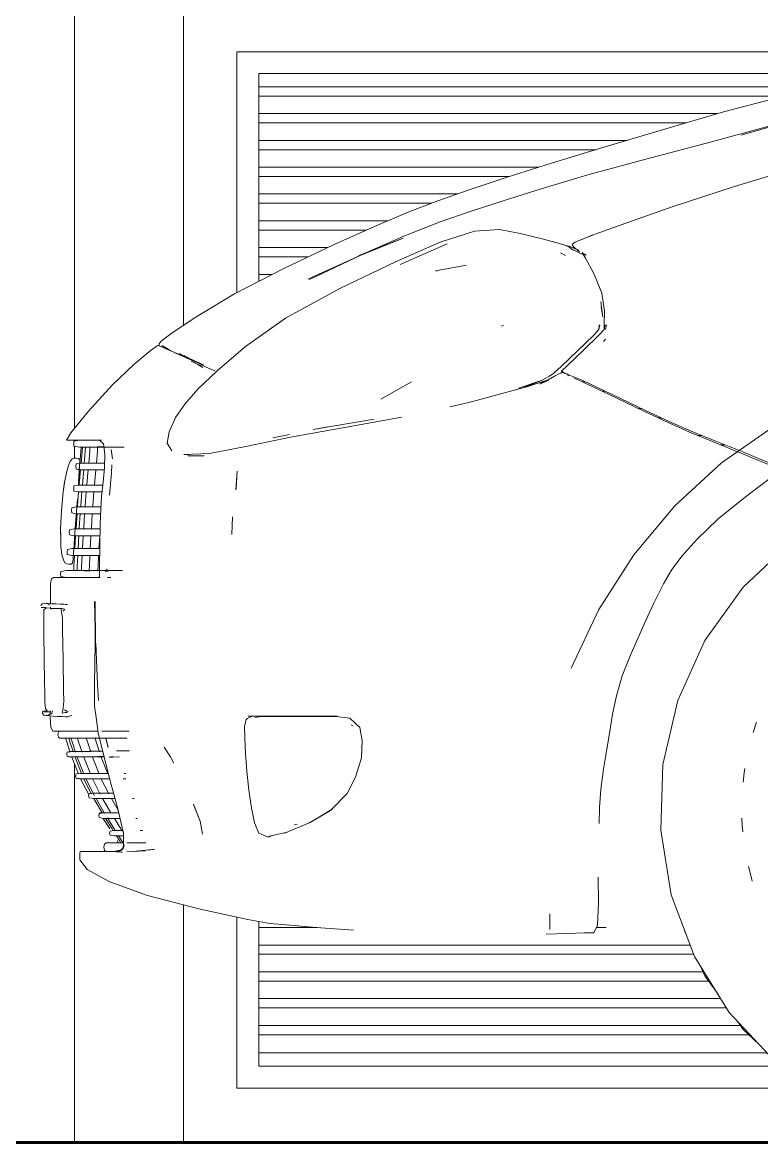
# Model space of a CAD drawing. Header units: millimetres. Extents: x -50912 to 58751, y -45352 to 5553.
# Drawn here: x 37069 to 37747, y 200 to 1227 of the extents above; entities that cross this region are included whole.
import ezdxf

# ---------------------------------------------------------------- set-up
doc = ezdxf.new("R2010")
doc.units = ezdxf.units.MM
for name, color, linetype, lineweight in [('A-DOOR', 31, 'Continuous', 9), ('A-FLOR', 192, 'Continuous', 25), ('A-GENM', 13, 'Continuous', 9), ('G-IMPT', 8, 'Continuous', 9)]:
    doc.layers.add(name, color=color, linetype=linetype, lineweight=lineweight)

# ---------------------------------------------------------------- blocks, each defined once
blk = doc.blocks.new('Porta correr 4 folhas oficina - 350 x 210-4288001-D')
at = {"layer": 'A-DOOR'}
for p, q in [((-41918.7, 2399), (-41918.7, 854.8)), ((-41818.7, 949.2), (-41818.7, 2299)), ((-41038.5, 1200), (-41769.7, 1200)), ((-41769.7, 1200), (-41769.7, 979.1)), ((-41769.7, 979.1), (-41769.7, 1200)), ((-41769.7, 1200), (-41038.5, 1200)), ((-41749.7, 989.4), (-41749.7, 1180)), ((-41749.7, 1180), (-41165.8, 1180)), ((-41749.7, 1167.9), (-41228.9, 1167.9)), ((-41749.7, 1159.4), (-41268.3, 1159.4)), ((-41749.7, 1143.3), (-41328.5, 1143.3)), ((-41749.7, 1134.8), (-41357.5, 1134.8)), ((-41749.7, 1118.7), (-41411.9, 1118.7)), ((-41749.7, 1110.2), (-41440.2, 1110.2)), ((-41749.7, 1094.1), (-41492.6, 1094.1)), ((-41749.7, 1085.7), (-41519.6, 1085.7)), ((-41749.7, 1069.6), (-41567.8, 1069.6)), ((-41749.7, 1061.1), (-41591.2, 1061.1)), ((-41749.7, 1045), (-41631.3, 1045)), ((-41749.7, 1036.5), (-41651.1, 1036.5)), ((-41749.7, 1020.4), (-41686.6, 1020.4)), ((-41749.7, 1011.9), (-41704.4, 1011.9)), ((-41749.7, 995.8), (-41737.3, 995.8)), ((-41452.7, 897.5), (-41449.9, 897.5)), ((-41435, 889), (-41431.9, 889)), ((-41401.3, 872.9), (-41398.3, 872.9)), ((-41383.3, 864.4), (-41380.1, 864.4)), ((-41918.7, 843.8), (-41918.7, 843)), ((-41347.2, 848.3), (-41343.1, 848.3)), ((-41918.7, 838.3), (-41918.7, 827.5)), ((-41326.7, 839.8), (-41322.2, 839.8)), ((-41918.7, 546.9), (-41918.7, 200)), ((-41818.7, 200), (-41818.7, 418.1)), ((-41769.7, 406.6), (-41769.7, 250)), ((-41769.7, 250), (-41769.7, 406.6)), ((-41749.7, 270), (-41749.7, 402.5)), ((-41749.7, 397.2), (-41696.2, 397.2)), ((-41440, 397.2), (-41431, 397.2)), ((-41749.7, 381.1), (-41353.9, 381.1)), ((-41749.7, 372.6), (-41350.6, 372.6)), ((-41749.7, 356.5), (-41342.1, 356.5)), ((-41749.7, 348.1), (-41337, 348.1)), ((-41749.7, 332), (-41325.9, 332)), ((-41749.7, 323.5), (-41320.7, 323.5)), ((-41749.7, 307.4), (-41307.8, 307.4)), ((-41749.7, 298.9), (-41300, 298.9)), ((-41283.4, 282.4), (-41749.7, 282.4)), ((-41269.4, 270), (-41749.7, 270)), ((-41769.7, 250), (-41241.5, 250)), ((-41241.5, 250), (-41769.7, 250))]:
    blk.add_line(p, q, dxfattribs=at)
blk = doc.blocks.new('CRT_Fiat Punto - Punto_dwg-985961-D')
at = {"layer": 'G-IMPT'}
for p, q in [((-41264.2, 1160.5), (-41323.4, 1144.8)), ((-41381.5, 1127.8), (-41323.4, 1144.8)), ((-41381.5, 1127.8), (-41323.4, 1144.8)), ((-41334.3, 1117.3), (-41270.3, 1134.7)), ((-41307.1, 1123.4), (-41271.8, 1133.7)), ((-41381.5, 1127.8), (-41434.1, 1112.1)), ((-41434.1, 1112.1), (-41381.5, 1127.8)), ((-41481.1, 1097.8), (-41434.1, 1112.1)), ((-41481.1, 1097.8), (-41434.1, 1112.1)), ((-41334.3, 1117.3), (-41394.6, 1101.5)), ((-41447.8, 1087.2), (-41394.6, 1101.5)), ((-41481.1, 1097.8), (-41521.8, 1085)), ((-41521.8, 1085), (-41481.1, 1097.8)), ((-41313.2, 1076.5), (-41247.5, 1096.6)), ((-41521.8, 1085), (-41556.5, 1073.5)), ((-41521.8, 1085), (-41556.5, 1073.5)), ((-41447.8, 1087.2), (-41490.7, 1074.4)), ((-41556.5, 1073.5), (-41585.3, 1063.4)), ((-41556.5, 1073.5), (-41585.3, 1063.4)), ((-41490.7, 1074.4), (-41525.5, 1063.3)), ((-41370.4, 1057.7), (-41313.2, 1076.5)), ((-41612.7, 1052.8), (-41585.3, 1063.4)), ((-41612.7, 1052.8), (-41585.3, 1063.4)), ((-41525.5, 1063.3), (-41554.8, 1054)), ((-41643.5, 1039.9), (-41612.7, 1052.8)), ((-41612.7, 1052.8), (-41643.5, 1039.9)), ((-41554.8, 1054), (-41583.4, 1044)), ((-41413, 1043), (-41370.4, 1057.7)), ((-41680.5, 1023.3), (-41643.5, 1039.9)), ((-41680.5, 1023.3), (-41643.5, 1039.9)), ((-41583.4, 1044), (-41616.5, 1031)), ((-41441.1, 1032.7), (-41413, 1043)), ((-41657.9, 1013.1), (-41617.2, 1029.2)), ((-41656.7, 1013.1), (-41617.2, 1029.2)), ((-41616.5, 1031), (-41655.7, 1013.8)), ((-41551.8, 1035.5), (-41583.2, 1025.4)), ((-41551.8, 1035.5), (-41528.7, 1036.9)), ((-41509.8, 1033.4), (-41528.7, 1036.9)), ((-41509.8, 1033.4), (-41490.8, 1028.9)), ((-41475.8, 1024.9), (-41490.8, 1028.9)), ((-41459.5, 1025.5), (-41455.2, 1027.3)), ((-41441.1, 1032.7), (-41455.2, 1027.3)), ((-41443.3, 1032.2), (-41453.4, 1028)), ((-41680.5, 1023.3), (-41726.6, 1001.3)), ((-41726.6, 1001.3), (-41680.5, 1023.3)), ((-41624.1, 1007.5), (-41583.2, 1025.4)), ((-41617.3, 1006.2), (-41576.9, 1023.8)), ((-41475.8, 1024.9), (-41468.8, 1022.8)), ((-41465.3, 1021.2), (-41468.8, 1022.8)), ((-41467.7, 1022.3), (-41463.5, 1021.1)), ((-41465.3, 1021.2), (-41460.9, 1018.2)), ((-41463.5, 1021.1), (-41460.1, 1019.6)), ((-41454.6, 1015.2), (-41463.3, 1019.7)), ((-41463.3, 1019.7), (-41460.9, 1018.2)), ((-41461, 1024.4), (-41462.2, 1023.2)), ((-41460.5, 1021), (-41462.2, 1023.2)), ((-41461, 1024.4), (-41459.5, 1025.5)), ((-41460.5, 1021), (-41455.4, 1016.5)), ((-41460.1, 1019.6), (-41456, 1018.1)), ((-41656.1, 1013.6), (-41704.6, 991.5)), ((-41704.6, 991.5), (-41656.7, 1013.1)), ((-41655.7, 1013.8), (-41703, 991.3)), ((-41656.1, 1013.6), (-41703, 991.3)), ((-41624.1, 1007.5), (-41675.3, 983)), ((-41653.5, 1014.8), (-41657.9, 1013.1)), ((-41472.8, 1015.6), (-41468.4, 1013.2)), ((-41454.6, 1015.2), (-41451.9, 1013.9)), ((-41453.1, 1015.6), (-41451.7, 1014.6)), ((-41453.1, 1015.6), (-41449.2, 1013.4)), ((-41449.9, 1010.9), (-41452.9, 1016)), ((-41452.9, 1016), (-41451.7, 1014.6)), ((-41450.2, 1013.9), (-41452.2, 1014.9)), ((-41449.2, 1013.4), (-41450.2, 1013.9)), ((-41442.3, 996.8), (-41449.9, 1010.9)), ((-41726.6, 1001.3), (-41771.8, 978)), ((-41726.6, 1001.3), (-41771.8, 978)), ((-41617.3, 1006.2), (-41619.9, 1005.1)), ((-41559.1, 1004.3), (-41587.5, 999.1)), ((-41586, 999.3), (-41587.5, 999.1)), ((-41442.3, 996.8), (-41434.9, 978.8)), ((-41771.8, 978), (-41806.4, 957.4)), ((-41771.8, 978), (-41806.4, 957.4)), ((-41725.2, 955.7), (-41675.3, 983)), ((-41434.9, 978.8), (-41432.6, 962.1)), ((-41435.8, 970.7), (-41434.1, 956.6)), ((-41435.4, 966.2), (-41434.1, 956.6)), ((-41829.2, 942.2), (-41806.4, 957.4)), ((-41829.2, 942.2), (-41806.4, 957.4)), ((-41725.2, 955.7), (-41761.8, 929.7)), ((-41725.5, 955.4), (-41761.8, 929.8)), ((-41725.5, 955.4), (-41761.8, 929.7)), ((-41432.8, 949.9), (-41432.6, 962.1)), ((-41527.4, 948.4), (-41525, 948.9)), ((-41442.4, 940.1), (-41437.6, 945.4)), ((-41437.6, 945.4), (-41437.3, 949.8)), ((-41437.3, 949.8), (-41437.6, 945.4)), ((-41436.7, 949.7), (-41437.6, 945.4)), ((-41437.6, 940.1), (-41432.8, 945.3)), ((-41437.6, 940.1), (-41432.8, 945.3)), ((-41437.6, 940.1), (-41432.8, 945.3)), ((-41432.8, 945.3), (-41432.8, 949.9)), ((-41432.8, 945.3), (-41432.6, 949.8)), ((-41432.6, 949.8), (-41432.8, 945.3)), ((-41432.8, 945.3), (-41431.9, 949.6)), ((-41430.6, 949.7), (-41431.5, 945.4)), ((-41841.1, 932.2), (-41839.1, 934.8)), ((-41841.1, 932.2), (-41839.1, 934.8)), ((-41839.1, 934.8), (-41829.2, 942.2)), ((-41829.2, 942.2), (-41839.1, 934.8)), ((-41442.4, 940.1), (-41456.8, 926.2)), ((-41451.8, 926.3), (-41437.6, 940.1)), ((-41431.5, 936.4), (-41433.4, 934.4)), ((-41864.2, 913.2), (-41849.5, 925.4)), ((-41849.5, 925.4), (-41864.2, 913.2)), ((-41842.7, 930.6), (-41849.5, 925.4)), ((-41842.7, 930.6), (-41849.5, 925.4)), ((-41841, 930.4), (-41842.7, 930.6)), ((-41841, 930.4), (-41842.7, 930.6)), ((-41841, 930.4), (-41841.1, 932.2)), ((-41841, 930.4), (-41841.1, 932.2)), ((-41840.2, 930.1), (-41841, 930.4)), ((-41836.4, 928.7), (-41841, 930.4)), ((-41835.7, 928.3), (-41841, 930.4)), ((-41841, 930.4), (-41836.4, 928.7)), ((-41840.2, 930.1), (-41835.7, 928.3)), ((-41830.3, 925.9), (-41838.2, 930.8)), ((-41834.8, 927.6), (-41838.2, 930.8)), ((-41832.7, 926.8), (-41838.1, 929.1)), ((-41836.4, 928.7), (-41826.9, 924.4)), ((-41836.4, 928.7), (-41826.9, 924.4)), ((-41833.5, 927.3), (-41835.7, 928.3)), ((-41830.3, 925.9), (-41833.5, 927.3)), ((-41817.5, 920.2), (-41826.9, 924.4)), ((-41826.9, 924.4), (-41813.5, 918.9)), ((-41826.9, 924.4), (-41817.5, 920.2)), ((-41826.9, 924.4), (-41813.5, 918.9)), ((-41787.7, 907.5), (-41761.8, 929.8)), ((-41471.9, 911.9), (-41456.8, 926.2)), ((-41471.9, 911.9), (-41456.8, 926.2)), ((-41471.9, 911.9), (-41456.8, 926.2)), ((-41471.9, 911.9), (-41456.8, 926.2)), ((-41466.4, 912.5), (-41451.8, 926.3)), ((-41451.8, 926.3), (-41466.4, 912.5)), ((-41466.4, 912.5), (-41451.8, 926.3)), ((-41466.4, 912.5), (-41451.8, 926.3)), ((-41822.4, 922.2), (-41826.9, 924)), ((-41822.4, 922.2), (-41812.8, 917.9)), ((-41822.4, 922.2), (-41812.8, 917.9)), ((-41822.3, 923.5), (-41817.4, 920.7)), ((-41822.3, 923.5), (-41821.6, 922.9)), ((-41817.1, 920.5), (-41819.2, 921.5)), ((-41819.2, 921.5), (-41814.2, 919.3)), ((-41816.5, 920.3), (-41818.1, 921.5)), ((-41817.5, 920.2), (-41813.5, 918.9)), ((-41817.5, 920.2), (-41813.5, 918.9)), ((-41817.1, 920.5), (-41815.5, 919.8)), ((-41815.5, 919.8), (-41814.2, 919.1)), ((-41814.2, 919.1), (-41813, 918.5)), ((-41812.7, 918.5), (-41813.5, 918.9)), ((-41810.3, 917.2), (-41813, 918.5)), ((-41812.8, 917.9), (-41808.3, 916.1)), ((-41810.6, 917.5), (-41812.7, 918.5)), ((-41811.7, 917.5), (-41809.6, 916.5)), ((-41805.7, 913.3), (-41811.7, 916.3)), ((-41811.7, 916.3), (-41807.5, 914.4)), ((-41811.7, 916.3), (-41807.5, 914.4)), ((-41811.7, 916.3), (-41807.3, 914.3)), ((-41808.3, 916.5), (-41810.6, 917.5)), ((-41810.3, 917.2), (-41805, 914.4)), ((-41800.4, 913), (-41809.7, 917.2)), ((-41805.8, 914.8), (-41805, 914.4)), ((-41805, 914.4), (-41798.4, 911.3)), ((-41884.2, 894.5), (-41864.2, 913.2)), ((-41884.2, 894.5), (-41864.2, 913.2)), ((-41805.7, 913.3), (-41803, 912.3)), ((-41805.7, 913.3), (-41801.1, 910.4)), ((-41787.7, 907.5), (-41805.5, 890.6)), ((-41803, 912.3), (-41801.1, 910.4)), ((-41798.4, 911.3), (-41790.1, 907.4)), ((-41483, 902.6), (-41478.9, 905.5)), ((-41471.9, 911.9), (-41478.9, 905.5)), ((-41471.9, 911.9), (-41478.9, 905.5)), ((-41478.3, 902.5), (-41474.5, 904.7)), ((-41474.1, 904.6), (-41472.7, 905.5)), ((-41471.5, 906.6), (-41472.7, 905.5)), ((-41466.4, 912.5), (-41472, 907.2)), ((-41466.4, 912.5), (-41472, 907.2)), ((-41466.4, 912.5), (-41472, 907.2)), ((-41466.4, 912.5), (-41472, 907.2)), ((-41469.5, 905.8), (-41472, 907.2)), ((-41471, 906), (-41472, 907.2)), ((-41472, 907.2), (-41471, 906)), ((-41471, 906), (-41472, 907.2)), ((-41471, 906), (-41472, 907.2)), ((-41471, 906), (-41472, 907.2)), ((-41465.8, 904.4), (-41471, 906)), ((-41465.8, 904.4), (-41471, 906)), ((-41471, 906), (-41466, 904.2)), ((-41452.3, 898.6), (-41466, 904.2)), ((-41464.7, 903.7), (-41465.3, 903.3)), ((-41884.2, 894.5), (-41905.9, 870.5)), ((-41905.9, 870.5), (-41884.2, 894.5)), ((-41609.4, 897.3), (-41637.7, 881.4)), ((-41511.3, 891.6), (-41489.6, 898.9)), ((-41511.3, 891.6), (-41489.6, 898.9)), ((-41508.8, 891.2), (-41489.6, 898.9)), ((-41506.2, 892.1), (-41484.3, 899.3)), ((-41505.6, 892.1), (-41484.3, 899.3)), ((-41505.6, 892.1), (-41484.3, 899.3)), ((-41492.1, 895.3), (-41483.5, 898.9)), ((-41491.2, 896.4), (-41484.3, 899.3)), ((-41483, 902.6), (-41489.6, 898.9)), ((-41478.3, 902.5), (-41484.3, 899.3)), ((-41466.5, 902.8), (-41465.3, 903.3)), ((-41427, 885.1), (-41460.5, 901.2)), ((-41452.3, 898.6), (-41425.4, 885.9)), ((-41817.5, 877), (-41805.5, 890.6)), ((-41557.1, 878.5), (-41506.2, 892.1)), ((-41427, 885.1), (-41397.1, 870.8)), ((-41395.4, 871.5), (-41425.4, 885.9)), ((-41817.5, 877), (-41826, 864.6)), ((-41574.5, 874.6), (-41557.1, 878.5)), ((-41905.9, 870.5), (-41922.2, 850.5)), ((-41832, 851.7), (-41826.8, 863.2)), ((-41826, 864.6), (-41826.8, 863.2)), ((-41699.8, 853.7), (-41643.8, 863.2)), ((-41618.5, 864.9), (-41674.3, 854.9)), ((-41397.1, 870.8), (-41374, 860)), ((-41395.4, 871.5), (-41372.4, 860.8)), ((-41720.7, 846.6), (-41674.3, 854.9)), ((-41686.3, 856.3), (-41699.8, 853.7)), ((-41691.2, 855.3), (-41686.3, 856.3)), ((-41374, 860), (-41354.4, 851.3)), ((-41352.9, 852.3), (-41372.4, 860.8)), ((-41277.6, 856), (-41325.2, 823)), ((-41922.2, 850.5), (-41926, 843.8)), ((-41924.7, 843.8), (-41926, 843.8)), ((-41924.7, 843.8), (-41920.9, 843.8)), ((-41915.3, 843.8), (-41920.9, 843.8)), ((-41919.4, 840.6), (-41919.2, 843)), ((-41919.2, 843), (-41914, 843.8)), ((-41919.2, 843), (-41914, 843.8)), ((-41915.3, 843.8), (-41908.4, 843.8)), ((-41912.8, 843.8), (-41914, 843.8)), ((-41910.8, 843.8), (-41909, 843.8)), ((-41901.5, 843.8), (-41908.4, 843.8)), ((-41903.4, 843.8), (-41905.9, 843.8)), ((-41901.5, 843.8), (-41895.8, 843.8)), ((-41892, 840.6), (-41895.8, 843.8)), ((-41895.8, 843.8), (-41893.9, 843.8)), ((-41832, 851.7), (-41833.7, 841.1)), ((-41761.6, 838), (-41720.7, 846.6)), ((-41721.4, 849.2), (-41736.8, 846)), ((-41354.4, 851.3), (-41335, 843.2)), ((-41352.9, 852.3), (-41333.3, 844.3)), ((-41335, 843.2), (-41320, 837.1)), ((-41318.2, 838.2), (-41333.3, 844.3)), ((-41919.2, 838.3), (-41919.4, 840.6)), ((-41919.2, 838.3), (-41914.1, 837.5)), ((-41919.2, 838.3), (-41914.1, 837.5)), ((-41912.8, 837.5), (-41914.1, 837.5)), ((-41912.8, 837.5), (-41914.1, 837.5)), ((-41912.8, 833.5), (-41913.8, 822.5)), ((-41912.8, 833.5), (-41912.6, 837.5)), ((-41909.1, 837.5), (-41912.8, 837.5)), ((-41911.8, 833.5), (-41912.7, 822.7)), ((-41911.5, 837.5), (-41911.8, 833.5)), ((-41908.8, 833.5), (-41909.7, 822.6)), ((-41903.4, 837.5), (-41909.1, 837.5)), ((-41908.5, 837.5), (-41908.8, 833.5)), ((-41904.8, 833.5), (-41905.7, 822.8)), ((-41904.5, 837.2), (-41904.8, 833.5)), ((-41896.5, 837.5), (-41903.4, 837.5)), ((-41903.3, 837.5), (-41892.8, 838)), ((-41903.3, 837.5), (-41892.8, 838)), ((-41902, 837.5), (-41903.3, 837.5)), ((-41902, 837.5), (-41903.3, 837.5)), ((-41898.3, 837.5), (-41902, 837.5)), ((-41898.3, 837.5), (-41902, 837.5)), ((-41897.7, 833.5), (-41898.6, 823.1)), ((-41892.6, 837.5), (-41898.3, 837.5)), ((-41897.5, 837), (-41897.7, 833.5)), ((-41891.6, 837.5), (-41896.5, 837.5)), ((-41885.7, 837.5), (-41892.6, 837.5)), ((-41892, 840.6), (-41890.8, 831.2)), ((-41878.8, 837.5), (-41885.7, 837.5)), ((-41885.2, 835.4), (-41884, 826.8)), ((-41878.8, 837.5), (-41873.1, 837.5)), ((-41829.5, 834.1), (-41833.7, 841.1)), ((-41818.5, 830.7), (-41794.9, 831.8)), ((-41794.9, 831.8), (-41761.6, 838)), ((-41320, 837.1), (-41313.5, 834.4)), ((-41318.2, 838.2), (-41311.8, 835.6)), ((-41307.2, 831.9), (-41313.5, 834.4)), ((-41305.7, 833.1), (-41311.8, 835.6)), ((-41292.7, 825.9), (-41307.2, 831.9)), ((-41305.7, 833.1), (-41291.2, 827.2)), ((-41924.5, 820), (-41922.6, 824.5)), ((-41920.9, 826.8), (-41922.6, 824.5)), ((-41920.9, 826.8), (-41919.1, 827.5)), ((-41919.1, 827.5), (-41917.1, 827.4)), ((-41917.2, 822.1), (-41917.4, 819.8)), ((-41917.2, 822.1), (-41913.1, 822.9)), ((-41917.2, 822.1), (-41913.1, 822.9)), ((-41915.1, 827.2), (-41917.1, 827.4)), ((-41915.1, 827.2), (-41913.8, 826)), ((-41914, 821.2), (-41913.9, 822.8)), ((-41913.9, 822.8), (-41914, 821.2)), ((-41913.8, 826), (-41913.9, 822.8)), ((-41911.8, 822.9), (-41913.1, 822.9)), ((-41911.8, 822.9), (-41913.1, 822.9)), ((-41911.8, 822.9), (-41907.8, 822.9)), ((-41901.9, 822.9), (-41907.8, 822.9)), ((-41901.9, 822.9), (-41894.8, 822.9)), ((-41891, 822.9), (-41894.8, 822.9)), ((-41890.8, 831.2), (-41891.2, 818.5)), ((-41884, 826.8), (-41884.2, 828.7)), ((-41815.7, 830.7), (-41818.5, 830.7)), ((-41815.7, 830.7), (-41813.9, 830.7)), ((-41808.3, 829.7), (-41814.8, 829.7)), ((-41799.7, 829.7), (-41808.3, 829.7)), ((-41325.2, 823), (-41368.1, 783.6)), ((-41292.7, 825.9), (-41278.2, 820)), ((-41276.7, 821.2), (-41291.2, 827.2)), ((-41927.6, 806.5), (-41926.4, 812.6)), ((-41924.5, 820), (-41926.4, 812.6)), ((-41917.4, 819.8), (-41917.2, 817.4)), ((-41917.2, 817.4), (-41913, 816.6)), ((-41917.2, 817.4), (-41913, 816.6)), ((-41915.1, 802.8), (-41914.2, 817.1)), ((-41914.8, 809.8), (-41914.3, 816.9)), ((-41914.8, 809.8), (-41914.3, 816.9)), ((-41914.5, 813.1), (-41914, 821.2)), ((-41914.5, 813.1), (-41914.3, 816.9)), ((-41914.4, 803.2), (-41913.3, 816.9)), ((-41914.3, 817), (-41914, 821.2)), ((-41914.3, 817), (-41914, 821.2)), ((-41914.3, 816.9), (-41914.1, 818.8)), ((-41911.7, 816.6), (-41913, 816.6)), ((-41911.7, 816.6), (-41913, 816.6)), ((-41907.8, 816.6), (-41911.7, 816.6)), ((-41911.4, 803.2), (-41910.2, 817.1)), ((-41901.9, 816.6), (-41907.8, 816.6)), ((-41907.4, 803.2), (-41906.2, 816.9)), ((-41894.7, 816.6), (-41901.9, 816.6)), ((-41900.4, 803.2), (-41899.2, 816.6)), ((-41891.4, 816.6), (-41894.7, 816.6)), ((-41891.2, 818.5), (-41892.4, 805.4)), ((-41884.8, 813.9), (-41886.6, 793.6)), ((-41884.5, 821.2), (-41884.8, 813.9)), ((-41770.7, 798.4), (-41769.6, 815.5)), ((-41770.2, 804.8), (-41769.6, 815.5)), ((-41929.1, 796.7), (-41927.6, 806.5)), ((-41928.1, 803.5), (-41929.1, 796.7)), ((-41929.1, 796.7), (-41928.1, 803.5)), ((-41928.1, 803.5), (-41927.6, 806.5)), ((-41927.6, 806.5), (-41928.1, 803.5)), ((-41919.2, 802), (-41919.4, 799.7)), ((-41919.2, 802), (-41915.1, 802.8)), ((-41919.2, 802), (-41915.1, 802.8)), ((-41913.8, 802.8), (-41915.1, 802.8)), ((-41913.8, 802.8), (-41915.1, 802.8)), ((-41915, 806.7), (-41914.8, 809.8)), ((-41915, 806.7), (-41914.8, 809.8)), ((-41913.8, 802.8), (-41909.8, 802.8)), ((-41911.5, 802.5), (-41911.4, 803.2)), ((-41903.9, 802.8), (-41909.8, 802.8)), ((-41907.4, 802.5), (-41907.4, 803.2)), ((-41903.9, 802.8), (-41896.8, 802.8)), ((-41892.7, 802.8), (-41896.8, 802.8)), ((-41893.8, 792.7), (-41892.4, 805.4)), ((-41770.7, 798.4), (-41770.2, 804.8)), ((-41770.7, 798.4), (-41770.2, 802.2)), ((-41279.4, 810), (-41301.9, 792.9)), ((-41929.1, 796.7), (-41930.7, 779.6)), ((-41919.4, 799.7), (-41919.2, 797.3)), ((-41919.2, 797.3), (-41915, 796.5)), ((-41919.2, 797.3), (-41915, 796.5)), ((-41915.9, 783.6), (-41914.9, 796.8)), ((-41913.7, 796.5), (-41915, 796.5)), ((-41913.7, 796.5), (-41915, 796.5)), ((-41909.8, 796.5), (-41913.7, 796.5)), ((-41912.9, 783.6), (-41911.9, 796.9)), ((-41903.9, 796.5), (-41909.8, 796.5)), ((-41908.9, 783.6), (-41907.9, 796.7)), ((-41896.7, 796.5), (-41903.9, 796.5)), ((-41901.9, 783.6), (-41900.9, 796.4)), ((-41893.4, 796.5), (-41896.7, 796.5)), ((-41893.8, 792.7), (-41894.7, 781)), ((-41328.2, 771.7), (-41301.9, 792.9)), ((-41921.2, 781.9), (-41921.4, 779.6)), ((-41921.2, 781.9), (-41917.1, 782.7)), ((-41921.2, 781.9), (-41917.1, 782.7)), ((-41915.8, 782.7), (-41917.1, 782.7)), ((-41915.8, 782.7), (-41917.1, 782.7)), ((-41916.9, 778.7), (-41916.1, 790.1)), ((-41916, 782.7), (-41915.9, 783.6)), ((-41915.8, 782.7), (-41911.8, 782.7)), ((-41913, 782.5), (-41912.9, 783.6)), ((-41905.9, 782.7), (-41911.8, 782.7)), ((-41909, 782.8), (-41908.9, 783.6)), ((-41905.9, 782.7), (-41898.8, 782.7)), ((-41901.9, 782.7), (-41901.9, 783.6)), ((-41895.1, 782.7), (-41898.8, 782.7)), ((-41894.7, 781), (-41895.3, 766.8)), ((-41368.1, 783.6), (-41405.7, 738.7)), ((-41930.7, 779.6), (-41931.5, 762.5)), ((-41921.4, 779.6), (-41921.2, 777.2)), ((-41921.2, 777.2), (-41917.1, 776.4)), ((-41921.2, 777.2), (-41917.1, 776.4)), ((-41917.7, 767.3), (-41916.9, 778.7)), ((-41917.3, 763.2), (-41916.4, 776.6)), ((-41915.7, 776.4), (-41917.1, 776.4)), ((-41915.7, 776.4), (-41917.1, 776.4)), ((-41911.8, 776.4), (-41915.7, 776.4)), ((-41914.3, 763.2), (-41913.4, 776.7)), ((-41905.9, 776.4), (-41911.8, 776.4)), ((-41910.3, 763.2), (-41909.4, 776.5)), ((-41898.7, 776.4), (-41905.9, 776.4)), ((-41903.2, 763.2), (-41902.4, 776.2)), ((-41895.1, 776.4), (-41898.7, 776.4)), ((-41774.5, 757.6), (-41773.8, 773.7)), ((-41347.4, 753.3), (-41328.2, 771.7)), ((-41931.5, 762.5), (-41931.4, 755.6)), ((-41931.5, 762.5), (-41931.4, 755.6)), ((-41931.5, 762.5), (-41931.4, 752.5)), ((-41923.2, 761.8), (-41923.5, 759.5)), ((-41923.2, 761.8), (-41919.1, 762.6)), ((-41923.2, 761.8), (-41919.1, 762.6)), ((-41917.8, 762.6), (-41919.1, 762.6)), ((-41917.8, 762.6), (-41919.1, 762.6)), ((-41918.3, 758.8), (-41917.7, 767.3)), ((-41917.8, 762.6), (-41913.8, 762.6)), ((-41917.4, 762.6), (-41917.3, 763.2)), ((-41914.3, 762.5), (-41914.3, 763.2)), ((-41907.9, 762.6), (-41913.8, 762.6)), ((-41910.3, 762.4), (-41910.3, 763.2)), ((-41907.9, 762.6), (-41900.8, 762.6)), ((-41903.3, 762.6), (-41903.2, 763.2)), ((-41895.4, 762.6), (-41900.8, 762.6)), ((-41895.3, 766.8), (-41895.6, 746.5)), ((-41931.4, 755.6), (-41931.4, 752.5)), ((-41931.4, 755.6), (-41931.4, 752.5)), ((-41931.4, 752.5), (-41931.1, 746.4)), ((-41923.5, 759.5), (-41923.2, 757.1)), ((-41923.2, 757.1), (-41919.1, 756.3)), ((-41923.2, 757.1), (-41919.1, 756.3)), ((-41918.3, 758.8), (-41919.1, 747.5)), ((-41919.1, 747.5), (-41918.3, 758.8)), ((-41917.8, 756.3), (-41919.1, 756.3)), ((-41917.8, 756.3), (-41919.1, 756.3)), ((-41919.1, 747.5), (-41918.8, 752.8)), ((-41918.9, 750.6), (-41919.1, 747.5)), ((-41918.4, 744.5), (-41917.7, 756.3)), ((-41913.8, 756.3), (-41917.8, 756.3)), ((-41915.4, 744.5), (-41914.7, 756.5)), ((-41907.9, 756.3), (-41913.8, 756.3)), ((-41911.3, 744.9), (-41910.7, 756.2)), ((-41900.7, 756.3), (-41907.9, 756.3)), ((-41904.3, 744.5), (-41903.7, 755.9)), ((-41895.5, 756.3), (-41900.7, 756.3)), ((-41896.3, 744.3), (-41895.6, 756)), ((-41347.4, 753.3), (-41361.1, 737.8)), ((-41305.3, 709.3), (-41261.3, 750.6)), ((-41931.1, 746.4), (-41930.2, 738.8)), ((-41925.2, 743.7), (-41925.5, 741.4)), ((-41925.5, 741.4), (-41925.3, 739)), ((-41925.2, 743.7), (-41921.1, 744.5)), ((-41925.2, 743.7), (-41921.1, 744.5)), ((-41919.8, 744.5), (-41921.1, 744.5)), ((-41919.8, 744.5), (-41921.1, 744.5)), ((-41919.3, 744.2), (-41919.9, 736.1)), ((-41919.9, 736.1), (-41919.3, 744.2)), ((-41919.8, 744.5), (-41915.8, 744.5)), ((-41919.1, 747.5), (-41919.3, 744.2)), ((-41919.3, 744.2), (-41919.1, 747.5)), ((-41909.9, 744.5), (-41915.8, 744.5)), ((-41909.9, 744.5), (-41902.8, 744.5)), ((-41895.6, 744.5), (-41902.8, 744.5)), ((-41895.6, 746.5), (-41895.7, 728.4)), ((-41930.2, 738.8), (-41928.9, 734.1)), ((-41928.9, 734.1), (-41927.6, 731.5)), ((-41927.6, 731.5), (-41925.8, 730.6)), ((-41925.8, 730.6), (-41923.8, 730.4)), ((-41925.3, 739), (-41921.1, 738.2)), ((-41925.3, 739), (-41921.1, 738.2)), ((-41921.8, 730.3), (-41923.8, 730.4)), ((-41921.8, 730.3), (-41920.4, 731.3)), ((-41919.8, 738.2), (-41921.1, 738.2)), ((-41919.8, 738.2), (-41921.1, 738.2)), ((-41920.4, 731.3), (-41920, 734.6)), ((-41919.9, 736.1), (-41920, 734.6)), ((-41920, 734.6), (-41919.9, 736.1)), ((-41915.8, 738.2), (-41919.8, 738.2)), ((-41919.2, 728.5), (-41918.7, 738.2)), ((-41916.2, 728.5), (-41915.7, 738.2)), ((-41909.9, 738.2), (-41915.8, 738.2)), ((-41912.2, 728.5), (-41911.7, 738)), ((-41902.8, 738.2), (-41909.9, 738.2)), ((-41905.1, 728.5), (-41904.7, 737.7)), ((-41895.7, 738.2), (-41902.8, 738.2)), ((-41897.1, 728.5), (-41896.6, 737.7)), ((-41405.7, 738.7), (-41437.7, 688.8)), ((-41361.1, 737.8), (-41370.6, 725.3)), ((-41931.2, 723.6), (-41931.5, 721.3)), ((-41931.5, 721.3), (-41931.3, 718.9)), ((-41931.3, 718.9), (-41926.1, 718.1)), ((-41931.3, 718.9), (-41926.1, 718.1)), ((-41931.2, 723.6), (-41926.1, 724.4)), ((-41931.2, 723.6), (-41926.1, 724.4)), ((-41924.8, 724.4), (-41926.1, 724.4)), ((-41924.8, 724.4), (-41926.1, 724.4)), ((-41924.8, 724.4), (-41920.9, 724.4)), ((-41915, 724.4), (-41920.9, 724.4)), ((-41919.4, 724.4), (-41919.2, 728.5)), ((-41916.4, 724.3), (-41916.2, 728.5)), ((-41914, 724.4), (-41915.4, 724.4)), ((-41915.4, 724.4), (-41904.8, 723.9)), ((-41914, 724.4), (-41915.4, 724.4)), ((-41915.4, 724.4), (-41904.8, 723.9)), ((-41915, 724.4), (-41907.8, 724.4)), ((-41910.1, 724.4), (-41914, 724.4)), ((-41914, 724.4), (-41910.1, 724.4)), ((-41912.4, 724.4), (-41912.2, 728.5)), ((-41904.2, 724.4), (-41910.1, 724.4)), ((-41900.4, 724.4), (-41907.8, 724.4)), ((-41905.3, 724.4), (-41905.1, 728.5)), ((-41904.2, 724.4), (-41897, 724.4)), ((-41900.4, 724.4), (-41895.8, 724.4)), ((-41897.3, 724.4), (-41897.1, 728.5)), ((-41889.6, 724.4), (-41897, 724.4)), ((-41895.9, 718.8), (-41895.8, 720.7)), ((-41895.7, 728.4), (-41895.8, 720.7)), ((-41890.6, 723.6), (-41885.5, 724.4)), ((-41889.6, 724.4), (-41882.8, 724.4)), ((-41889, 726), (-41889.4, 724.2)), ((-41889, 726), (-41889.3, 723.7)), ((-41886.2, 724.4), (-41885.5, 724.4)), ((-41877.6, 724.4), (-41882.8, 724.4)), ((-41877.6, 724.4), (-41874.8, 724.4)), ((-41370.6, 725.3), (-41378.4, 712.1)), ((-41939.9, 716.7), (-41940.6, 712.6)), ((-41940.6, 696.1), (-41940.6, 712.6)), ((-41938, 718.1), (-41939.9, 716.7)), ((-41939.9, 716.7), (-41938, 718.1)), ((-41936.7, 718.1), (-41938, 718.1)), ((-41932.8, 718.1), (-41936.7, 718.1)), ((-41926.9, 718.1), (-41932.8, 718.1)), ((-41926.9, 718.1), (-41919.7, 718.1)), ((-41924.8, 718.1), (-41926.1, 718.1)), ((-41920.8, 718.1), (-41922.3, 718.1)), ((-41912.3, 718.1), (-41919.7, 718.1)), ((-41914.9, 718.1), (-41917, 718.1)), ((-41912.3, 718.1), (-41905.7, 718.1)), ((-41901, 718.1), (-41905.7, 718.1)), ((-41901, 718.1), (-41899, 718.1)), ((-41896.3, 718.1), (-41899, 718.1)), ((-41899, 718.1), (-41898.4, 718.1)), ((-41898.4, 718.1), (-41897.6, 718.1)), ((-41896.8, 718.1), (-41897.6, 718.1)), ((-41896.3, 718.1), (-41896.8, 718.1)), ((-41896.3, 718.1), (-41895.9, 718.8)), ((-41896.3, 718.1), (-41895.1, 718.1)), ((-41888.3, 718.1), (-41885.5, 718.1)), ((-41378.4, 712.1), (-41387.2, 694.4)), ((-41340.4, 660.4), (-41305.3, 709.3)), ((-41948.4, 694), (-41949.7, 692.4)), ((-41949.2, 690.4), (-41946.7, 690.5)), ((-41949.2, 690.4), (-41948.8, 690.4)), ((-41948.8, 690.4), (-41946.4, 690.4)), ((-41948.8, 690.4), (-41946.4, 690.4)), ((-41948.4, 694), (-41944.7, 694.6)), ((-41947.7, 690.6), (-41941.8, 690)), ((-41946.7, 688.3), (-41947, 683.1)), ((-41946.7, 690.5), (-41945.1, 690.5)), ((-41946.7, 688.3), (-41945.1, 690)), ((-41944.9, 690.2), (-41946.4, 690.4)), ((-41944.9, 690.2), (-41946.4, 690.4)), ((-41941.8, 690), (-41944.9, 690.2)), ((-41944.4, 694.5), (-41944.7, 694.6)), ((-41944.7, 694.6), (-41941, 692.7)), ((-41944.7, 694.6), (-41944.4, 694.5)), ((-41942.9, 694.3), (-41944.4, 694.5)), ((-41939.8, 694), (-41942.9, 694.3)), ((-41940.7, 689.4), (-41940.7, 690.9)), ((-41940.6, 694.1), (-41940.6, 696.1)), ((-41940.4, 689.7), (-41934.1, 689.6)), ((-41940.3, 689.7), (-41940, 688.6)), ((-41935.7, 693.8), (-41939.8, 694)), ((-41931.7, 693.6), (-41935.7, 693.8)), ((-41931.1, 689.5), (-41934.1, 689.6)), ((-41928.5, 693.5), (-41931.7, 693.6)), ((-41931, 688.9), (-41931.4, 689.8)), ((-41931.4, 689.8), (-41928.7, 689.4)), ((-41929.6, 689.4), (-41931.1, 689.5)), ((-41931, 688.9), (-41930.5, 686.1)), ((-41929, 689.4), (-41929.6, 689.4)), ((-41929.1, 687.3), (-41927.6, 689)), ((-41928.7, 689.4), (-41929, 689.4)), ((-41927, 693.4), (-41928.5, 693.5)), ((-41926.3, 693.4), (-41927, 693.4)), ((-41926.3, 693.4), (-41925.9, 693.4)), ((-41925.9, 693.4), (-41924.7, 693)), ((-41899.4, 657.7), (-41900.3, 696.1)), ((-41900.3, 696.1), (-41899.7, 678.7)), ((-41899.8, 657.7), (-41899.8, 696.1)), ((-41899.8, 696.1), (-41899.4, 657.7)), ((-41437.7, 688.8), (-41463.1, 635)), ((-41387.2, 694.4), (-41394.5, 678.7)), ((-41947, 683.1), (-41946.9, 677.5)), ((-41930.5, 686.1), (-41929.9, 682.9)), ((-41929.9, 682.9), (-41929.7, 680.8)), ((-41929.7, 680.8), (-41929.6, 670.4)), ((-41394.5, 678.7), (-41397.6, 672)), ((-41946.9, 677.5), (-41946.9, 674.6)), ((-41946.9, 674.6), (-41946.8, 666.1)), ((-41929.6, 670.4), (-41929.2, 642.5)), ((-41400.7, 664.9), (-41397.6, 672)), ((-41946.8, 666.1), (-41946.4, 643.8)), ((-41900.3, 619.9), (-41899.8, 657.7)), ((-41897.7, 619.9), (-41899, 657.7)), ((-41408.1, 648.3), (-41400.7, 664.9)), ((-41365.3, 605.4), (-41340.4, 660.4)), ((-41416.2, 628), (-41408.1, 648.3)), ((-41946.4, 643.8), (-41946.1, 621.4)), ((-41929.2, 642.5), (-41928.7, 614.6)), ((-41421.5, 609.5), (-41416.2, 628)), ((-41946.1, 621.4), (-41946, 612.9)), ((-41900.3, 619.9), (-41900.5, 605.3)), ((-41896.6, 605.3), (-41897.7, 619.9)), ((-41945.9, 609.9), (-41946, 612.9)), ((-41945.9, 609.9), (-41945.8, 603.7)), ((-41928.7, 614.6), (-41928.6, 604.3)), ((-41425, 592.7), (-41421.5, 609.5)), ((-41945.8, 603.7), (-41945.3, 597.9)), ((-41945.3, 597.9), (-41943.7, 595.9)), ((-41941, 592.7), (-41941, 595.8)), ((-41939.4, 593.6), (-41938.9, 596.2)), ((-41929.1, 598.2), (-41929.6, 594.9)), ((-41928.7, 602), (-41929.1, 598.2)), ((-41928.7, 602), (-41928.6, 604.3)), ((-41927.8, 596.7), (-41924.8, 594.9)), ((-41900.3, 600), (-41900.5, 605.3)), ((-41898.9, 589.8), (-41900.3, 600)), ((-41379, 546.7), (-41365.3, 605.4)), ((-41948.1, 593.4), (-41947.7, 595.4)), ((-41946.9, 591.9), (-41948.1, 593.4)), ((-41947.7, 595.4), (-41945.3, 595.5)), ((-41946.6, 591.8), (-41946.9, 591.9)), ((-41946.9, 591.9), (-41943.1, 591.4)), ((-41946.9, 591.9), (-41946.6, 591.8)), ((-41945.1, 591.6), (-41946.6, 591.8)), ((-41945.1, 591.6), (-41946.6, 591.8)), ((-41946.2, 594.6), (-41940.3, 595)), ((-41946.2, 594.6), (-41941.3, 594.9)), ((-41946.2, 594.6), (-41942.8, 594.9)), ((-41945.3, 595.5), (-41943.6, 595.5)), ((-41945.1, 591.6), (-41941.3, 591.1)), ((-41945.1, 591.6), (-41941.3, 591.1)), ((-41939.4, 593.6), (-41943.1, 591.4)), ((-41942.8, 594.9), (-41940.3, 595)), ((-41942.8, 594.9), (-41941.9, 594.9)), ((-41938.2, 590.9), (-41941.3, 591.1)), ((-41941, 589.9), (-41941, 591.1)), ((-41940.4, 580.5), (-41941, 589.9)), ((-41934.2, 590.7), (-41938.2, 590.9)), ((-41930.1, 590.5), (-41934.2, 590.7)), ((-41927, 590.4), (-41930.1, 590.5)), ((-41929.6, 594.9), (-41929.9, 593.8)), ((-41929.9, 593.8), (-41927.2, 594.4)), ((-41927.2, 594.4), (-41925.5, 594.4)), ((-41925.4, 590.3), (-41927, 590.4)), ((-41924.7, 590.3), (-41925.4, 590.3)), ((-41924.4, 590.3), (-41924.7, 590.3)), ((-41924.4, 590.3), (-41921.2, 591.7)), ((-41897.1, 575.7), (-41898.9, 589.8)), ((-41761.3, 587.9), (-41762.8, 581.3)), ((-41761.3, 587.9), (-41760.1, 588.8)), ((-41760.1, 588.8), (-41755.6, 591)), ((-41753.4, 591), (-41759.4, 591)), ((-41759.4, 591), (-41756.7, 591)), ((-41753.4, 591), (-41747.4, 591)), ((-41747.7, 590.5), (-41753.2, 589.8)), ((-41741.8, 590.5), (-41747.7, 590.5)), ((-41737.8, 591), (-41747.4, 591)), ((-41741.8, 590.5), (-41735.9, 590.5)), ((-41737.8, 591), (-41721.2, 591)), ((-41726.4, 590.5), (-41735.9, 590.5)), ((-41726.4, 590.5), (-41709.9, 590.5)), ((-41701, 591), (-41721.2, 591)), ((-41690, 590.5), (-41709.9, 590.5)), ((-41701, 591), (-41681, 591)), ((-41690, 590.5), (-41677.5, 590.5)), ((-41666.1, 589), (-41681, 591)), ((-41681, 591), (-41677.7, 591)), ((-41666.1, 589), (-41656.9, 580.6)), ((-41427.7, 577), (-41425, 592.7)), ((-41296, 575.8), (-41292.9, 585.5)), ((-41940.4, 580.5), (-41938.5, 577.3)), ((-41936.7, 577.3), (-41938.5, 577.3)), ((-41936.7, 577.3), (-41931.2, 577.3)), ((-41934, 574.1), (-41933.5, 576.5)), ((-41933.5, 576.5), (-41932.1, 577.3)), ((-41922, 577.3), (-41931.2, 577.3)), ((-41922, 577.3), (-41908.8, 577.3)), ((-41897.3, 577.3), (-41908.8, 577.3)), ((-41891.8, 554.7), (-41897.1, 575.7)), ((-41887.7, 577.3), (-41893.7, 577.3)), ((-41893.7, 577.3), (-41884.6, 577.3)), ((-41893.7, 577.3), (-41886.1, 577.3)), ((-41886.1, 577.3), (-41893.7, 577.3)), ((-41893.7, 577.3), (-41884.6, 577.3)), ((-41887.7, 577.3), (-41868.5, 577.3)), ((-41886.1, 577.3), (-41868.5, 577.3)), ((-41886.1, 577.3), (-41869.6, 577.3)), ((-41884.6, 577.3), (-41868.5, 577.3)), ((-41884.6, 577.3), (-41869.6, 577.3)), ((-41762.6, 570.8), (-41762.8, 581.3)), ((-41665.3, 583.1), (-41663.4, 582.4)), ((-41654.9, 568.4), (-41656.9, 580.6)), ((-41427.7, 577), (-41430.3, 560.8)), ((-41933.5, 571.7), (-41934, 574.1)), ((-41933.5, 571.7), (-41932.1, 570.9)), ((-41930.2, 570.9), (-41932.1, 570.9)), ((-41930.2, 570.9), (-41924.8, 570.9)), ((-41925.9, 567.4), (-41927, 570.9)), ((-41925.9, 567.4), (-41922.9, 558.5)), ((-41915.9, 570.9), (-41924.8, 570.9)), ((-41924, 571), (-41922.9, 567.4)), ((-41922.9, 567.4), (-41920, 558.6)), ((-41922, 570.9), (-41920.9, 567.4)), ((-41920.9, 567.4), (-41917.7, 558)), ((-41915.9, 570.9), (-41914.9, 567.4)), ((-41915.9, 570.9), (-41903.9, 570.9)), ((-41914.9, 567.4), (-41911.7, 558)), ((-41899.8, 571.2), (-41913, 570.9)), ((-41913, 570.9), (-41899.8, 571.2)), ((-41911.1, 570.9), (-41913, 570.9)), ((-41911.1, 570.9), (-41913, 570.9)), ((-41905.7, 570.9), (-41911.1, 570.9)), ((-41911.1, 570.9), (-41905.7, 570.9)), ((-41907.9, 570.9), (-41906.8, 567.4)), ((-41906.8, 567.4), (-41903.7, 558.1)), ((-41896.8, 570.9), (-41905.7, 570.9)), ((-41895.9, 570.9), (-41903.9, 570.9)), ((-41899.9, 570.9), (-41898.8, 567.4)), ((-41898.8, 567.4), (-41895.7, 558.2)), ((-41896.8, 570.9), (-41884.8, 570.9)), ((-41890.3, 570.9), (-41889.5, 568.7)), ((-41887.8, 562.3), (-41889.9, 570.5)), ((-41887.8, 562.3), (-41889.5, 568.7)), ((-41874.4, 570.9), (-41884.8, 570.9)), ((-41874.4, 570.9), (-41870.4, 570.9)), ((-41762.6, 570.8), (-41761.9, 556.7)), ((-41654.9, 568.4), (-41655.5, 552.6)), ((-41925.9, 556.1), (-41925.5, 558)), ((-41925.5, 554.2), (-41925.9, 556.1)), ((-41925.5, 558), (-41919.4, 558.6)), ((-41925.5, 558), (-41922.3, 558.6)), ((-41925.5, 558), (-41921.3, 558.6)), ((-41925.5, 558), (-41921.3, 558.6)), ((-41925.5, 558), (-41924.7, 558.2)), ((-41925.5, 558), (-41924, 558.1)), ((-41919.4, 558.6), (-41922.3, 558.6)), ((-41919.4, 558.6), (-41921.3, 558.6)), ((-41919.4, 558.6), (-41921.3, 558.6)), ((-41914, 558.6), (-41919.4, 558.6)), ((-41905.1, 558.7), (-41914, 558.6)), ((-41914, 558.6), (-41905.1, 558.7)), ((-41914, 558.6), (-41909.2, 558.6)), ((-41914, 558.6), (-41909.2, 558.6)), ((-41909.2, 558.6), (-41903.6, 558.6)), ((-41903.6, 558.6), (-41909.2, 558.6)), ((-41905.1, 558.7), (-41893.1, 558.9)), ((-41905.1, 558.7), (-41904.5, 558.7)), ((-41885.9, 531.5), (-41891.8, 554.7)), ((-41880.3, 559.1), (-41878.7, 559.1)), ((-41878, 559.1), (-41878.7, 559.1)), ((-41878.7, 559.1), (-41874, 559.1)), ((-41874, 559.1), (-41868.3, 559.1)), ((-41830.7, 553.5), (-41836.5, 562.6)), ((-41830.7, 553.5), (-41836.5, 562.6)), ((-41760.6, 540.4), (-41761.9, 556.7)), ((-41430.3, 560.8), (-41433.4, 542.3)), ((-41921.2, 553.4), (-41925.5, 554.2)), ((-41925.5, 554.2), (-41924, 553.5)), ((-41925.5, 554.2), (-41924, 553.5)), ((-41925.5, 554.2), (-41924, 553.5)), ((-41925.5, 554.2), (-41924, 553.5)), ((-41921.2, 553.4), (-41924, 553.5)), ((-41921.2, 553.4), (-41924, 553.5)), ((-41922.2, 553.5), (-41924, 553.5)), ((-41924, 553.5), (-41921.1, 553.5)), ((-41923.4, 553.5), (-41924, 553.5)), ((-41921.1, 553.5), (-41924, 553.5)), ((-41922.2, 553.5), (-41919.2, 553.5)), ((-41921.2, 553.4), (-41916, 553.5)), ((-41921.2, 553.4), (-41916, 553.5)), ((-41915.1, 537.9), (-41921.2, 553.4)), ((-41921.1, 553.5), (-41916, 553.5)), ((-41921.1, 553.5), (-41916, 553.5)), ((-41919.2, 553.5), (-41913.8, 553.5)), ((-41912.4, 538.4), (-41918.2, 553.4)), ((-41910.2, 537.9), (-41916.2, 553.4)), ((-41904.9, 553.5), (-41913.8, 553.5)), ((-41904.1, 537.9), (-41910.2, 553.4)), ((-41896, 553.4), (-41904.9, 553.5)), ((-41904.9, 553.5), (-41892.9, 553.5)), ((-41904.9, 553.5), (-41899.8, 553.5)), ((-41896.1, 537.9), (-41902.1, 553.4)), ((-41896.2, 553.5), (-41899.8, 553.5)), ((-41897.3, 554.2), (-41891.6, 553.9)), ((-41897.3, 554.2), (-41891.6, 554)), ((-41888, 537.9), (-41894.1, 553.4)), ((-41891.5, 553.5), (-41892.9, 553.5)), ((-41887, 553.4), (-41877.4, 553.5)), ((-41887, 553.4), (-41884, 553.4)), ((-41885.4, 553.5), (-41882.5, 553.5)), ((-41830.7, 553.5), (-41830.7, 553.5)), ((-41830.7, 553.5), (-41827.6, 547.9)), ((-41830.7, 553.5), (-41827.6, 547.9)), ((-41830.7, 553.5), (-41830.7, 553.5)), ((-41830.7, 553.5), (-41827.6, 547.9)), ((-41827.6, 547.9), (-41827.6, 547.9)), ((-41827.6, 547.9), (-41827.6, 547.9)), ((-41660.9, 534.9), (-41655.5, 552.6)), ((-41380.9, 486.5), (-41379, 546.7)), ((-41917.7, 536), (-41917.3, 537.9)), ((-41917.3, 534.1), (-41917.7, 536)), ((-41917.3, 537.9), (-41913.2, 538.5)), ((-41917.3, 537.9), (-41913.2, 538.5)), ((-41917.3, 534.1), (-41914.1, 533.4)), ((-41917.3, 534.1), (-41911.3, 533.4)), ((-41917.3, 534.1), (-41913, 533.4)), ((-41917.3, 534.1), (-41916, 533.9)), ((-41917.3, 534.1), (-41916.6, 533.9)), ((-41917.3, 534.1), (-41913, 533.4)), ((-41911.5, 538.5), (-41913.2, 538.5)), ((-41911.5, 538.5), (-41913.2, 538.5)), ((-41906.2, 538.5), (-41911.5, 538.5)), ((-41897.7, 538.5), (-41906.2, 538.5)), ((-41897.7, 538.5), (-41887.7, 538.5)), ((-41873, 538.5), (-41872.4, 538.5)), ((-41871.7, 538.5), (-41872.4, 538.5)), ((-41760.6, 540.4), (-41758.7, 523.2)), ((-41660.9, 534.9), (-41668.7, 519.9)), ((-41436, 523.7), (-41433.4, 542.3)), ((-41305.4, 530.3), (-41304.5, 539)), ((-41304.5, 539), (-41303.8, 542.8)), ((-41914.1, 533.4), (-41911.3, 533.4)), ((-41913.1, 533.4), (-41905.6, 519)), ((-41911.3, 533.4), (-41913, 533.4)), ((-41911.3, 533.4), (-41913, 533.4)), ((-41911.3, 533.4), (-41906, 533.4)), ((-41903.4, 519.8), (-41910.2, 533.4)), ((-41900.6, 518.2), (-41908.4, 533.8)), ((-41897.5, 533.4), (-41906, 533.4)), ((-41895.1, 519.3), (-41902.2, 533.4)), ((-41897.5, 533.4), (-41886.4, 533.4)), ((-41887.3, 519.8), (-41894.1, 533.3)), ((-41879.3, 507.1), (-41885.9, 531.5)), ((-41874, 533.4), (-41872.2, 533.4)), ((-41872.2, 533.4), (-41871.5, 533.4)), ((-41905.8, 517.9), (-41905.4, 519.8)), ((-41905.4, 516), (-41905.8, 517.9)), ((-41905.4, 519.8), (-41901.5, 520.4)), ((-41905.4, 519.8), (-41901.5, 520.4)), ((-41905.4, 516), (-41901.3, 515.3)), ((-41905.4, 516), (-41901.3, 515.3)), ((-41899.8, 520.4), (-41901.5, 520.4)), ((-41899.8, 520.4), (-41901.5, 520.4)), ((-41899.6, 515.3), (-41901.3, 515.3)), ((-41899.6, 515.3), (-41901.3, 515.3)), ((-41893.4, 502.2), (-41900.9, 515.3)), ((-41894.8, 520.4), (-41899.8, 520.4)), ((-41899.6, 515.3), (-41894.6, 515.3)), ((-41891.4, 502.2), (-41898.9, 515.3)), ((-41886.9, 520.4), (-41894.8, 520.4)), ((-41886.7, 515.3), (-41894.6, 515.3)), ((-41885.3, 502.2), (-41892.9, 515.3)), ((-41886.9, 520.4), (-41882.9, 520.4)), ((-41886.7, 515.3), (-41881.6, 515.3)), ((-41878.8, 504.8), (-41884.9, 515.3)), ((-41865.6, 515.3), (-41864.1, 515.3)), ((-41756.3, 506.8), (-41758.7, 523.2)), ((-41683.8, 504.5), (-41668.7, 519.9)), ((-41437.1, 507.1), (-41436, 523.7)), ((-41873.8, 483.6), (-41879.3, 507.1)), ((-41803.3, 494.8), (-41809.4, 510.1)), ((-41809.4, 510.1), (-41809.4, 510)), ((-41809.4, 510), (-41809.4, 510.1)), ((-41803.3, 494.8), (-41809.4, 510.1)), ((-41803.3, 494.8), (-41809.4, 510)), ((-41756.3, 506.8), (-41753.7, 493)), ((-41683.8, 504.5), (-41704.6, 492.4)), ((-41682.3, 505.7), (-41702.5, 493.5)), ((-41683.8, 504.5), (-41702.5, 493.5)), ((-41683.8, 504.5), (-41682.3, 505.7)), ((-41437.1, 507.1), (-41437.5, 492.6)), ((-41895.5, 502.2), (-41896.5, 499.8)), ((-41895.5, 502.2), (-41896.5, 499.8)), ((-41896.5, 499.8), (-41896.1, 501.7)), ((-41896.5, 499.8), (-41896.1, 501.7)), ((-41896.1, 497.9), (-41896.5, 499.8)), ((-41896.1, 501.7), (-41892.6, 502.3)), ((-41896.1, 501.7), (-41892.6, 502.3)), ((-41896.1, 501.7), (-41892.6, 502.3)), ((-41895.5, 502.2), (-41896.1, 501.7)), ((-41895.5, 502.2), (-41896.1, 501.7)), ((-41893.9, 502.1), (-41896.1, 501.7)), ((-41896.1, 497.9), (-41892.5, 497.2)), ((-41896.1, 497.9), (-41892.5, 497.2)), ((-41895.5, 502.2), (-41892.6, 502.3)), ((-41893.3, 502.1), (-41893.4, 502.2)), ((-41891.1, 502.3), (-41892.6, 502.3)), ((-41891.1, 502.3), (-41892.6, 502.3)), ((-41892.6, 497.5), (-41886.3, 487.5)), ((-41891, 497.2), (-41892.5, 497.2)), ((-41891, 497.2), (-41892.5, 497.2)), ((-41891.3, 502.1), (-41891.4, 502.2)), ((-41886.6, 502.3), (-41891.1, 502.3)), ((-41891, 497.2), (-41886.4, 497.2)), ((-41884.3, 487.5), (-41890.3, 497.2)), ((-41882.3, 487.5), (-41888.5, 497.6)), ((-41879.7, 502.3), (-41886.6, 502.3)), ((-41879.6, 497.2), (-41886.4, 497.2)), ((-41885.3, 502.1), (-41885.3, 502.2)), ((-41876.2, 487.5), (-41882.1, 497)), ((-41879.7, 502.3), (-41878.2, 502.3)), ((-41879.6, 497.2), (-41877, 497.2)), ((-41862.5, 497.2), (-41861.2, 497.2)), ((-41803.3, 494.8), (-41803.3, 494.8)), ((-41801.3, 482.8), (-41803.3, 494.8)), ((-41803.3, 494.8), (-41801.3, 482.8)), ((-41801.3, 482.8), (-41803.3, 494.8)), ((-41753.7, 493), (-41749.7, 483.8)), ((-41726.2, 483.8), (-41702.5, 493.5)), ((-41702.5, 493.5), (-41704.6, 492.4)), ((-41306.2, 490.3), (-41306.4, 497.5)), ((-41886.5, 483.7), (-41886.1, 485.6)), ((-41886.1, 481.8), (-41886.5, 483.7)), ((-41886.1, 485.6), (-41882.6, 486.2)), ((-41886.1, 485.6), (-41882.6, 486.2)), ((-41883.2, 485.9), (-41884.3, 487.5)), ((-41881.1, 486.2), (-41882.6, 486.2)), ((-41881.1, 486.2), (-41882.6, 486.2)), ((-41881.4, 486.2), (-41882.3, 487.5)), ((-41876.5, 486.2), (-41881.1, 486.2)), ((-41874.4, 486.2), (-41876.5, 486.2)), ((-41875, 485.6), (-41876.2, 487.5)), ((-41873.8, 470.2), (-41873.8, 483.6)), ((-41858.4, 486.2), (-41856.1, 486.2)), ((-41749.7, 483.8), (-41748.2, 482.9)), ((-41748.2, 482.9), (-41741.6, 480.3)), ((-41723.6, 484.6), (-41739.7, 480.8)), ((-41726.2, 483.8), (-41723.6, 484.6)), ((-41717.3, 491.2), (-41714.5, 492)), ((-41371.2, 427), (-41380.9, 486.5)), ((-41305.6, 485), (-41306.2, 490.3)), ((-41891.3, 473.7), (-41891.8, 470.7)), ((-41891.3, 473.7), (-41889.8, 474.7)), ((-41891.3, 473.7), (-41889.8, 474.7)), ((-41889.8, 474.7), (-41888.6, 474.7)), ((-41888.6, 474.7), (-41889.8, 474.7)), ((-41888.6, 474.7), (-41884.8, 474.7)), ((-41886.1, 481.8), (-41882.4, 481.2)), ((-41886.1, 481.8), (-41882.4, 481.2)), ((-41879.2, 474.7), (-41884.8, 474.7)), ((-41880.9, 481.2), (-41882.4, 481.2)), ((-41880.9, 481.2), (-41882.4, 481.2)), ((-41880.9, 481.2), (-41876.4, 481.2)), ((-41877.5, 476.8), (-41880.2, 481.2)), ((-41878.4, 474.7), (-41879.5, 476.8)), ((-41879.2, 474.7), (-41873.8, 474.7)), ((-41875.5, 476.8), (-41878.4, 481.5)), ((-41876.2, 474.7), (-41877.5, 476.8)), ((-41876.4, 481.2), (-41873.8, 481.2)), ((-41874.2, 474.7), (-41875.5, 476.8)), ((-41875.2, 468.4), (-41873.1, 473.3)), ((-41873.8, 470.2), (-41873.1, 473.3)), ((-41857.6, 474.4), (-41870.7, 474.7)), ((-41870.7, 474.7), (-41869.5, 474.7)), ((-41869.5, 474.7), (-41870.7, 474.7)), ((-41870.7, 474.7), (-41857.6, 474.4)), ((-41869.5, 474.7), (-41865.7, 474.7)), ((-41869.5, 474.7), (-41865.7, 474.7)), ((-41865.7, 474.7), (-41860.1, 474.7)), ((-41860.1, 474.7), (-41865.7, 474.7)), ((-41860.1, 474.7), (-41853.2, 474.7)), ((-41741.6, 480.3), (-41739.4, 480.3)), ((-41739.7, 480.8), (-41738.3, 480.8)), ((-41913.9, 459.2), (-41913.8, 464.9)), ((-41913.8, 464.9), (-41913.5, 466.7)), ((-41913.8, 464.9), (-41913.5, 466.7)), ((-41911.1, 466.7), (-41913.5, 466.7)), ((-41913.5, 466.7), (-41912.3, 466.7)), ((-41908.5, 466.7), (-41911.1, 466.7)), ((-41901.6, 466.7), (-41908.5, 466.7)), ((-41895.9, 466.7), (-41901.6, 466.7)), ((-41891.3, 466.7), (-41898.9, 466.7)), ((-41896.9, 466.7), (-41898.9, 466.7)), ((-41891.3, 466.7), (-41898.9, 466.7)), ((-41898.9, 466.7), (-41896.9, 466.7)), ((-41895.3, 466.7), (-41896.9, 466.7)), ((-41896.9, 466.7), (-41895.3, 466.7)), ((-41895.9, 466.7), (-41891.9, 466.7)), ((-41891.9, 466.7), (-41895.7, 466.7)), ((-41895.7, 466.7), (-41893.2, 466.7)), ((-41895.7, 466.7), (-41886.3, 466.7)), ((-41886.3, 466.7), (-41895.7, 466.7)), ((-41895.7, 466.7), (-41893.2, 466.7)), ((-41895.7, 466.7), (-41891.9, 466.7)), ((-41887.9, 466.7), (-41895.3, 466.7)), ((-41887.9, 466.7), (-41895.3, 466.7)), ((-41894.7, 466.7), (-41891.9, 466.7)), ((-41891.3, 466.7), (-41893.2, 466.7)), ((-41893.2, 466.7), (-41891.3, 466.7)), ((-41887.9, 466.7), (-41891.9, 466.7)), ((-41882.2, 466.7), (-41891.9, 466.7)), ((-41891.9, 466.7), (-41888.7, 466.7)), ((-41882.2, 466.7), (-41891.9, 466.7)), ((-41888.7, 466.7), (-41891.9, 466.7)), ((-41887.9, 466.7), (-41891.9, 466.7)), ((-41891.8, 470.7), (-41891.3, 467.7)), ((-41891.3, 467.7), (-41889.9, 466.7)), ((-41891.3, 467.7), (-41889.9, 466.7)), ((-41884.3, 466.7), (-41891.3, 466.7)), ((-41891.3, 466.7), (-41886.3, 466.7)), ((-41886.3, 466.7), (-41891.3, 466.7)), ((-41891.3, 466.7), (-41884.3, 466.7)), ((-41888.7, 466.7), (-41886.3, 466.7)), ((-41888.7, 466.7), (-41886.3, 466.7)), ((-41887.9, 466.7), (-41886.3, 466.7)), ((-41883.2, 466.7), (-41887.9, 466.7)), ((-41887.9, 466.7), (-41880.3, 466.5)), ((-41887.9, 466.7), (-41885.3, 466.7)), ((-41887.9, 466.7), (-41885.6, 466.7)), ((-41885.6, 466.7), (-41887.9, 466.7)), ((-41887.9, 466.7), (-41885.3, 466.7)), ((-41878.1, 466.8), (-41886.3, 466.7)), ((-41885.6, 466.7), (-41878.7, 466.7)), ((-41885.6, 466.7), (-41878.7, 466.7)), ((-41882.2, 466.7), (-41885.3, 466.7)), ((-41882.2, 466.7), (-41885.3, 466.7)), ((-41882.7, 466.7), (-41884.3, 466.7)), ((-41878.2, 466.6), (-41883.2, 466.7)), ((-41875.2, 468.4), (-41882.7, 466.7)), ((-41878.1, 466.8), (-41882.7, 466.7)), ((-41882.7, 466.7), (-41880.9, 466.7)), ((-41877.9, 466.4), (-41882.2, 466.7)), ((-41882.2, 466.7), (-41875.8, 466.3)), ((-41882.2, 466.7), (-41877.9, 466.4)), ((-41882.2, 466.7), (-41875.8, 466.3)), ((-41880.9, 466.7), (-41878.7, 466.7)), ((-41874.7, 466.2), (-41880.3, 466.5)), ((-41873.8, 470.2), (-41878.1, 466.8)), ((-41876.7, 467.6), (-41878.1, 466.8)), ((-41874.7, 466.2), (-41877.9, 466.4)), ((-41877.9, 466.4), (-41875.8, 466.3)), ((-41877.9, 466.4), (-41875.8, 466.3)), ((-41875.2, 468.4), (-41876.7, 467.6)), ((-41874.7, 466.2), (-41875.8, 466.3)), ((-41875.2, 468.4), (-41873.8, 470.2)), ((-41870.6, 466.6), (-41853.5, 467.4)), ((-41865.1, 466.8), (-41844.9, 468.9)), ((-41853.5, 467.4), (-41865.1, 466.8)), ((-41844.9, 468.9), (-41850.8, 468.2)), ((-41907, 450.4), (-41913.9, 459.2)), ((-41297.7, 442.4), (-41300.3, 453)), ((-41907, 450.4), (-41886.2, 439.1)), ((-41907, 450.4), (-41886.2, 439.1)), ((-41438.1, 420.1), (-41438.4, 443.4)), ((-41296.9, 439.8), (-41297.7, 442.4)), ((-41851.7, 426.5), (-41886.2, 439.1)), ((-41886.2, 439.1), (-41851.7, 426.5)), ((-41851.7, 426.5), (-41803.3, 414)), ((-41851.7, 426.5), (-41803.3, 414)), ((-41349.9, 370.5), (-41371.2, 427)), ((-41759.7, 404.4), (-41803.3, 414)), ((-41803.3, 414), (-41759.7, 404.4)), ((-41438.1, 420.1), (-41438.9, 399.4)), ((-41759.7, 404.4), (-41739.5, 400.7)), ((-41759.7, 404.4), (-41739.5, 400.7)), ((-41724.6, 399.5), (-41739.5, 400.7)), ((-41724.6, 399.5), (-41739.5, 400.7)), ((-41482.5, 395.4), (-41482.7, 409.7)), ((-41696.9, 397.3), (-41724.6, 399.5)), ((-41724.6, 399.5), (-41696.9, 397.3)), ((-41696.9, 397.3), (-41662.9, 394.6)), ((-41696.9, 397.3), (-41662.9, 394.6)), ((-41466.7, 391.7), (-41486.1, 391)), ((-41466.7, 391.7), (-41486.1, 391)), ((-41466.7, 391.7), (-41450.9, 392.2)), ((-41450.9, 392.2), (-41466.7, 391.7)), ((-41450.9, 392.2), (-41442.4, 392.4)), ((-41450.9, 392.2), (-41442.8, 392.4)), ((-41438.9, 399.4), (-41442.4, 392.4)), ((-41359, 393.9), (-41357.4, 390.4)), ((-41318.1, 319.3), (-41349.9, 370.5)), ((-41344.4, 361.8), (-41340.3, 352.8)), ((-41340.3, 352.8), (-41329.2, 337.2)), ((-41276.8, 275.3), (-41318.1, 319.3)), ((-41310.6, 311.4), (-41305.2, 303.8)), ((-41305.2, 303.8), (-41291.2, 290.6))]:
    blk.add_line(p, q, dxfattribs=at)
blk = doc.blocks.new('CRT_Fiat Punto - Fiat punto 2-985965-D')
blk.add_blockref('CRT_Fiat Punto - Punto_dwg-985961-D', (0, 0))

msp = doc.modelspace()

# ---------------------------------------------------------------- linework, layer by layer
at = {"layer": 'A-FLOR', "lineweight": 60}
msp.add_line((41565.691, 200), (35965.691, 200), dxfattribs=at)

# ---------------------------------------------------------------- block references
at = {"layer": 'A-DOOR'}
msp.add_blockref('Porta correr 4 folhas oficina - 350 x 210-4288001-D', (79035.342, 0), dxfattribs=at)
at = {"layer": 'A-GENM', "color": 7}
msp.add_blockref('CRT_Fiat Punto - Fiat punto 2-985965-D', (79035.342, 0), dxfattribs=at)

doc.saveas('drawing.dxf')
